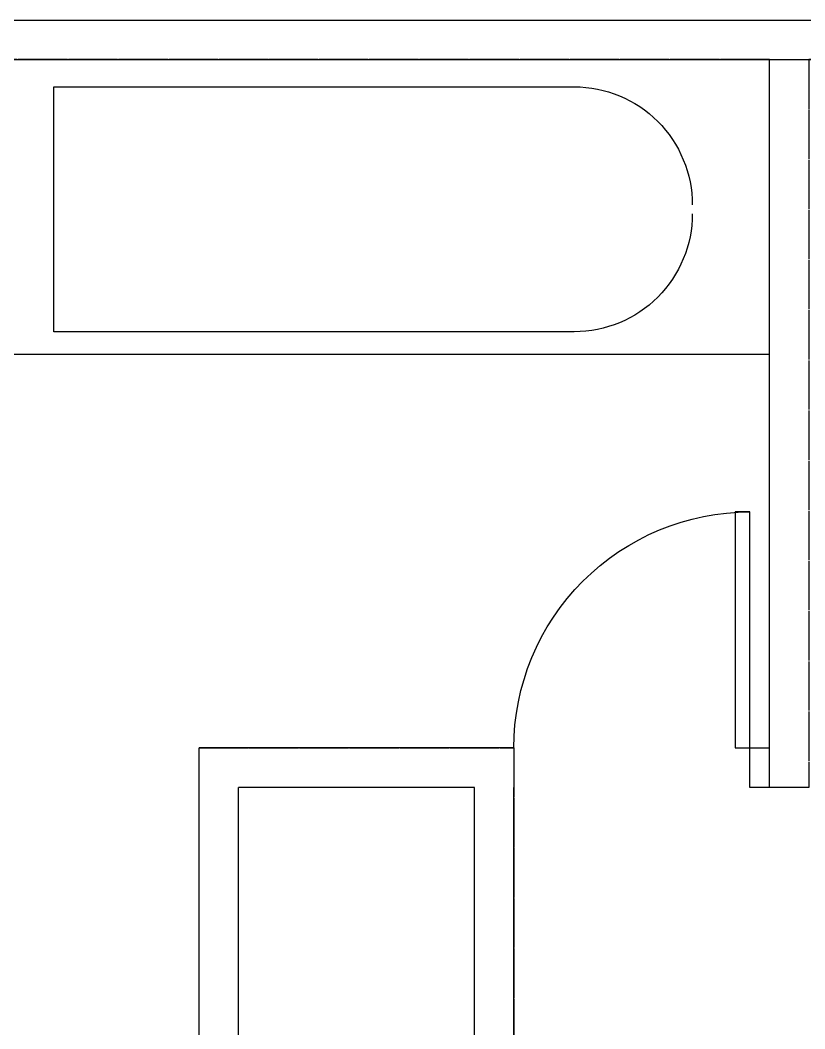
# Model space of a CAD drawing. Header units: inches. Extents: x -460 to 10305, y -938 to 5356.
# Drawn here: x 316.1 to 395.9, y 2478.6 to 2581.1 of the extents above; entities that cross this region are included whole.
import ezdxf

# ---------------------------------------------------------------- set-up
doc = ezdxf.new("R2010")
doc.units = ezdxf.units.IN
doc.header["$MEASUREMENT"] = 0
doc.linetypes.add('01-0263-01-DWG-BFP-ARCH$0$763', pattern=[5.0001, 5, -0.0001])
for name, color, linetype in [('01-0263-01-DWG-BFP-ARCH$0$SP-AREA', 250, '01-0263-01-DWG-BFP-ARCH$0$763'), ('01-0263-01-DWG-BFP-ARCH$0$SP-DOORS', 5, 'Continuous'), ('01-0263-01-DWG-BFP-ARCH$0$SP-FIXT', 35, 'Continuous'), ('01-0263-01-DWG-BFP-ARCH$0$SP-WALL', 7, 'Continuous')]:
    doc.layers.add(name, color=color, linetype=linetype)

# ---------------------------------------------------------------- blocks, each defined once
blk = doc.blocks.new('01-0263-01-DWG-BFP-ARCH$0$DOR01')
at = {"color": 0}
for p, q in [((1, 1), (0, 1)), ((0, 1), (0, 0)), ((1, 0), (1, 1)), ((0, 0), (1, 0))]:
    blk.add_line(p, q, dxfattribs=at)
blk = doc.blocks.new('01-0263-01-DWG-BFP-ARCH$0$DOR00')
at = {"color": 0}
for p, q in [((0, 1), (0, 0)), ((1, 0), (1, 1))]:
    blk.add_line(p, q, dxfattribs=at)
blk = doc.blocks.new('01-0263-01-DWG-BFP-ARCH', base_point=(1295.16, 1353.43))
at = {"layer": '01-0263-01-DWG-BFP-ARCH$0$SP-AREA'}
for points in [[(1759.16, 1858.93), (1759.16, 1981.43), (1691.16, 1981.43), (1691.16, 1907.43), (1685.16, 1907.43), (1685.16, 1911.43), (1687.16, 1911.43), (1687.16, 1981.43), (1600.16, 1981.43), (1600.16, 1932.77), (1580.16, 1903.19), (1580.16, 1888.85), (1576.16, 1888.85), (1576.16, 1904.85), (1596.16, 1934.43), (1596.16, 1981.43), (1531.16, 1981.43), (1531.16, 1865.43)], [(1629.16, 1687.43), (1629.16, 1911.43), (1661.16, 1911.43), (1661.16, 1687.43)]]:
    blk.add_lwpolyline(points, dxfattribs=at)
at = {"layer": '01-0263-01-DWG-BFP-ARCH$0$SP-DOORS'}
blk.add_lwpolyline([(1661.16, 1911.43, -0.414214), (1685.16, 1935.43, -0.414214)], format="xyb", dxfattribs=at)
at = {"layer": '01-0263-01-DWG-BFP-ARCH$0$SP-FIXT'}
blk.add_line((1687.16, 1951.43), (1600.16, 1951.43), dxfattribs=at)
blk.add_lwpolyline([(1679.31, 1965.75, -0.414214), (1667.31, 1953.75), (1614.39, 1953.75), (1614.39, 1978.65), (1667.31, 1978.65, -0.414214), (1679.31, 1966.65)], format="xyb", dxfattribs=at)
at = {"layer": '01-0263-01-DWG-BFP-ARCH$0$SP-WALL'}
for p, q in [((1531.16, 1985.43), (1759.16, 1985.43)), ((1531.16, 1981.43), (1759.16, 1981.43)), ((1687.16, 1907.43), (1687.16, 1981.43)), ((1629.16, 1687.43), (1629.16, 1911.43)), ((1661.16, 1911.43), (1629.16, 1911.43)), ((1685.16, 1911.43), (1687.16, 1911.43)), ((1633.16, 1687.43), (1633.16, 1907.43)), ((1657.16, 1907.43), (1633.16, 1907.43)), ((1657.16, 1687.43), (1657.16, 1907.43)), ((1661.16, 1687.43), (1661.16, 1907.43)), ((1691.16, 1907.43), (1685.16, 1907.43))]:
    blk.add_line(p, q, dxfattribs=at)
at = {"layer": '01-0263-01-DWG-BFP-ARCH$0$SP-DOORS', "xscale": 24, "yscale": 1.5, "zscale": 24, "rotation": 90}
blk.add_blockref('01-0263-01-DWG-BFP-ARCH$0$DOR01', (1685.16, 1911.43), dxfattribs=at)
at = {"layer": '01-0263-01-DWG-BFP-ARCH$0$SP-WALL', "xscale": -24, "yscale": -4, "zscale": 24}
blk.add_blockref('01-0263-01-DWG-BFP-ARCH$0$DOR00', (1685.16, 1911.43), dxfattribs=at)

msp = doc.modelspace()

# ---------------------------------------------------------------- block references
msp.add_blockref('01-0263-01-DWG-BFP-ARCH', (0.26, 1949.11))

doc.saveas('drawing.dxf')
